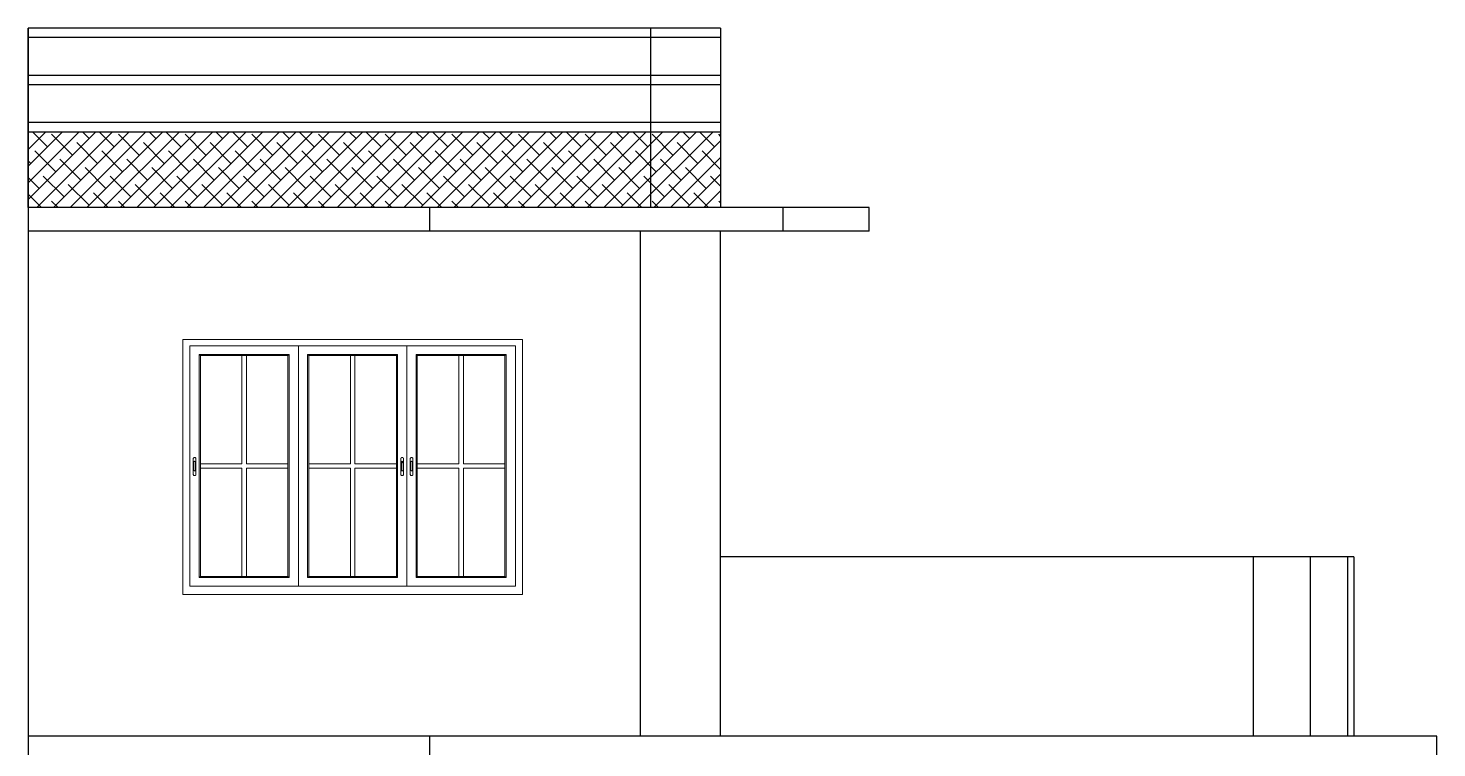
# Model space of a CAD drawing. Header units: inches. Extents: x -10117506 to -5032697, y -6529230 to -3254494.
# Drawn here: x -5045287.6 to -5044989, y -3258512.3 to -3258359.8 of the extents above; entities that cross this region are included whole.
import ezdxf

# ---------------------------------------------------------------- set-up
doc = ezdxf.new("R2010")
doc.units = ezdxf.units.IN
doc.header["$LTSCALE"] = 2
doc.header["$MEASUREMENT"] = 0
doc.layers.get('0').update_dxf_attribs({"linetype": 'CONTINUOUS'})
doc.layers.add('window', color=4, linetype='CONTINUOUS', lineweight=13)

msp = doc.modelspace()

# ---------------------------------------------------------------- hatches: boundary and pattern name
at = {"ltscale": 0.5}
h = msp.add_hatch(dxfattribs=at)
h.set_pattern_fill('ANSI38', color=256, scale=20, style=0)
h.set_pattern_definition([(45, (19253.9274, 5809.1137), (-1.767766953, 1.767766953), []), (135, (19253.9274, 5809.1137), (-5.3033008589, 1.767766953), [6.25, -3.75])])
h.paths.add_polyline_path([(-5045155.59, -3258397.8), (-5045155.59, -3258381.8), (-5045287.58, -3258381.8), (-5045287.58, -3258397.8)])
h.paths.add_polyline_path([(-5045140.8, -3258381.8), (-5045155.59, -3258381.8), (-5045155.59, -3258397.8), (-5045140.8, -3258397.8)])

# ---------------------------------------------------------------- linework, layer by layer
for p, q in [((-5045140.8, -3258359.8), (-5045287.58, -3258359.8)), ((-5045287.58, -3258397.8), (-5045287.58, -3258359.8)), ((-5045287.58, -3258397.8), (-5045287.58, -3258359.8)), ((-5045287.58, -3258359.8), (-5045287.58, -3258751.8)), ((-5045155.59, -3258397.8), (-5045155.59, -3258359.8)), ((-5045140.8, -3258359.8), (-5045140.8, -3258397.8)), ((-5045140.8, -3258361.8), (-5045287.58, -3258361.8)), ((-5045140.8, -3258369.8), (-5045287.58, -3258369.8)), ((-5045140.8, -3258371.8), (-5045287.58, -3258371.8)), ((-5045140.8, -3258379.8), (-5045287.58, -3258379.8)), ((-5045140.8, -3258381.8), (-5045287.58, -3258381.8)), ((-5045109.26, -3258397.8), (-5045287.58, -3258397.8)), ((-5045202.49, -3258397.8), (-5045202.49, -3258402.8)), ((-5045127.49, -3258402.8), (-5045127.49, -3258397.8)), ((-5045109.26, -3258402.8), (-5045109.26, -3258397.8)), ((-5045109.26, -3258402.8), (-5045287.58, -3258402.8)), ((-5045157.78, -3258509.8), (-5045157.78, -3258402.8)), ((-5045140.8, -3258509.8), (-5045140.8, -3258402.8)), ((-5045006.56, -3258471.8), (-5045140.8, -3258471.8)), ((-5045027.84, -3258509.8), (-5045027.84, -3258471.8)), ((-5045015.81, -3258471.8), (-5045015.81, -3258509.8)), ((-5045007.8, -3258509.8), (-5045007.8, -3258471.8)), ((-5045006.56, -3258471.8), (-5045006.56, -3258509.8)), ((-5045027.84, -3258509.8), (-5045287.58, -3258509.8)), ((-5045202.49, -3258509.8), (-5045202.49, -3258514.8)), ((-5044988.95, -3258509.8), (-5045027.84, -3258509.8)), ((-5044988.95, -3258514.8), (-5044988.95, -3258509.8))]:
    msp.add_line(p, q, dxfattribs=at)
at = {"layer": 'window'}
for p, q in [((-5045254.79, -3258479.8), (-5045254.79, -3258425.8)), ((-5045182.79, -3258425.8), (-5045254.79, -3258425.8)), ((-5045253.29, -3258478.02), (-5045253.29, -3258427.13)), ((-5045184.29, -3258427.13), (-5045253.29, -3258427.13)), ((-5045230.29, -3258427.13), (-5045230.29, -3258478.02)), ((-5045207.29, -3258427.13), (-5045207.29, -3258478.02)), ((-5045184.29, -3258427.13), (-5045184.29, -3258478.02)), ((-5045182.79, -3258479.8), (-5045182.79, -3258425.8)), ((-5045251.33, -3258476.22), (-5045251.33, -3258428.93)), ((-5045251.33, -3258428.93), (-5045232.26, -3258428.93)), ((-5045251.08, -3258429.16), (-5045251.33, -3258428.93)), ((-5045251.08, -3258476), (-5045251.08, -3258429.16)), ((-5045232.5, -3258429.16), (-5045251.08, -3258429.16)), ((-5045242.28, -3258429.16), (-5045242.28, -3258452.13)), ((-5045241.3, -3258429.16), (-5045241.3, -3258452.13)), ((-5045232.5, -3258429.16), (-5045232.26, -3258428.93)), ((-5045232.5, -3258429.16), (-5045232.5, -3258476)), ((-5045232.26, -3258428.93), (-5045232.26, -3258476.22)), ((-5045209.26, -3258428.93), (-5045228.33, -3258428.93)), ((-5045228.33, -3258428.93), (-5045228.33, -3258476.22)), ((-5045228.08, -3258429.16), (-5045228.33, -3258428.93)), ((-5045228.08, -3258429.16), (-5045228.08, -3258476)), ((-5045228.08, -3258429.16), (-5045209.5, -3258429.16)), ((-5045219.28, -3258429.16), (-5045219.28, -3258452.13)), ((-5045218.3, -3258429.16), (-5045218.3, -3258452.13)), ((-5045209.5, -3258429.16), (-5045209.26, -3258428.93)), ((-5045209.5, -3258476), (-5045209.5, -3258429.16)), ((-5045209.26, -3258476.22), (-5045209.26, -3258428.93)), ((-5045205.33, -3258476.22), (-5045205.33, -3258428.93)), ((-5045205.33, -3258428.93), (-5045186.26, -3258428.93)), ((-5045205.08, -3258429.16), (-5045205.33, -3258428.93)), ((-5045205.08, -3258476), (-5045205.08, -3258429.16)), ((-5045186.5, -3258429.16), (-5045205.08, -3258429.16)), ((-5045196.28, -3258429.16), (-5045196.28, -3258452.13)), ((-5045195.3, -3258429.16), (-5045195.3, -3258452.13)), ((-5045186.5, -3258429.16), (-5045186.26, -3258428.93)), ((-5045186.5, -3258429.16), (-5045186.5, -3258476)), ((-5045186.26, -3258428.93), (-5045186.26, -3258476.22)), ((-5045252.57, -3258451.01), (-5045252.56, -3258450.94)), ((-5045252.57, -3258451.01), (-5045252.56, -3258450.98)), ((-5045252.57, -3258454.4), (-5045252.57, -3258451.01)), ((-5045252.56, -3258450.94), (-5045252.54, -3258450.91)), ((-5045252.56, -3258450.98), (-5045252.56, -3258450.94)), ((-5045252.54, -3258450.91), (-5045252.52, -3258450.88)), ((-5045252.49, -3258450.85), (-5045252.52, -3258450.88)), ((-5045252.46, -3258450.83), (-5045252.49, -3258450.85)), ((-5045252.47, -3258451.68), (-5045252.48, -3258451.71)), ((-5045252.48, -3258451.71), (-5045252.48, -3258451.73)), ((-5045252.48, -3258451.73), (-5045252.48, -3258453.44)), ((-5045252.46, -3258451.66), (-5045252.47, -3258451.68)), ((-5045252.46, -3258450.83), (-5045252.42, -3258450.81)), ((-5045252.45, -3258451.64), (-5045252.46, -3258451.66)), ((-5045252.43, -3258451.62), (-5045252.45, -3258451.64)), ((-5045252.4, -3258451.61), (-5045252.43, -3258451.62)), ((-5045252.38, -3258450.8), (-5045252.42, -3258450.81)), ((-5045252.38, -3258451.6), (-5045252.4, -3258451.61)), ((-5045252.34, -3258450.79), (-5045252.38, -3258450.8)), ((-5045252.35, -3258451.59), (-5045252.38, -3258451.6)), ((-5045252.33, -3258451.58), (-5045252.35, -3258451.59)), ((-5045252.3, -3258450.79), (-5045252.34, -3258450.79)), ((-5045252.3, -3258451.58), (-5045252.33, -3258451.58)), ((-5045252.26, -3258450.79), (-5045252.3, -3258450.79)), ((-5045252.27, -3258451.58), (-5045252.3, -3258451.58)), ((-5045252.24, -3258451.59), (-5045252.27, -3258451.58)), ((-5045252.26, -3258450.79), (-5045252.21, -3258450.8)), ((-5045252.22, -3258451.6), (-5045252.24, -3258451.59)), ((-5045252.19, -3258451.61), (-5045252.22, -3258451.6)), ((-5045252.21, -3258450.8), (-5045252.18, -3258450.81)), ((-5045252.17, -3258451.62), (-5045252.19, -3258451.61)), ((-5045252.18, -3258450.81), (-5045252.14, -3258450.83)), ((-5045252.15, -3258451.64), (-5045252.17, -3258451.62)), ((-5045252.14, -3258451.66), (-5045252.15, -3258451.64)), ((-5045252.14, -3258450.83), (-5045252.11, -3258450.85)), ((-5045252.13, -3258451.68), (-5045252.14, -3258451.66)), ((-5045252.12, -3258451.71), (-5045252.13, -3258451.68)), ((-5045252.12, -3258451.73), (-5045252.12, -3258451.71)), ((-5045252.12, -3258453.44), (-5045252.12, -3258451.73)), ((-5045252.11, -3258450.85), (-5045252.08, -3258450.88)), ((-5045252.06, -3258450.91), (-5045252.08, -3258450.88)), ((-5045252.04, -3258450.94), (-5045252.06, -3258450.91)), ((-5045252.03, -3258450.98), (-5045252.04, -3258450.94)), ((-5045252.03, -3258450.98), (-5045252.03, -3258451.01)), ((-5045252.03, -3258451.01), (-5045252.03, -3258454.4)), ((-5045251.08, -3258452.13), (-5045242.28, -3258452.13)), ((-5045241.3, -3258452.13), (-5045232.5, -3258452.13)), ((-5045219.28, -3258452.13), (-5045228.08, -3258452.13)), ((-5045209.5, -3258452.13), (-5045218.3, -3258452.13)), ((-5045208.55, -3258450.94), (-5045208.56, -3258450.98)), ((-5045208.56, -3258450.98), (-5045208.56, -3258451.01)), ((-5045208.56, -3258451.01), (-5045208.56, -3258454.4)), ((-5045208.53, -3258450.91), (-5045208.55, -3258450.94)), ((-5045208.51, -3258450.88), (-5045208.53, -3258450.91)), ((-5045208.48, -3258450.85), (-5045208.51, -3258450.88)), ((-5045208.45, -3258450.83), (-5045208.48, -3258450.85)), ((-5045208.47, -3258451.71), (-5045208.46, -3258451.68)), ((-5045208.47, -3258451.73), (-5045208.47, -3258451.71)), ((-5045208.47, -3258451.98), (-5045208.47, -3258451.73)), ((-5045208.47, -3258451.95), (-5045208.46, -3258451.93)), ((-5045208.47, -3258451.98), (-5045208.47, -3258451.95)), ((-5045208.47, -3258453.44), (-5045208.47, -3258451.98)), ((-5045208.46, -3258451.68), (-5045208.45, -3258451.66)), ((-5045208.46, -3258451.93), (-5045208.45, -3258451.91)), ((-5045208.41, -3258450.81), (-5045208.45, -3258450.83)), ((-5045208.45, -3258451.66), (-5045208.44, -3258451.64)), ((-5045208.45, -3258451.91), (-5045208.44, -3258451.89)), ((-5045208.44, -3258451.64), (-5045208.42, -3258451.62)), ((-5045208.44, -3258451.89), (-5045208.42, -3258451.87)), ((-5045208.42, -3258451.62), (-5045208.4, -3258451.61)), ((-5045208.42, -3258451.87), (-5045208.4, -3258451.86)), ((-5045208.37, -3258450.8), (-5045208.41, -3258450.81)), ((-5045208.4, -3258451.61), (-5045208.37, -3258451.6)), ((-5045208.4, -3258451.86), (-5045208.37, -3258451.84)), ((-5045208.33, -3258450.79), (-5045208.37, -3258450.8)), ((-5045208.37, -3258451.6), (-5045208.35, -3258451.59)), ((-5045208.37, -3258451.84), (-5045208.35, -3258451.84)), ((-5045208.35, -3258451.59), (-5045208.32, -3258451.58)), ((-5045208.35, -3258451.84), (-5045208.32, -3258451.83)), ((-5045208.29, -3258450.79), (-5045208.33, -3258450.79)), ((-5045208.32, -3258451.58), (-5045208.29, -3258451.58)), ((-5045208.32, -3258451.83), (-5045208.29, -3258451.83)), ((-5045208.25, -3258450.79), (-5045208.29, -3258450.79)), ((-5045208.29, -3258451.58), (-5045208.26, -3258451.58)), ((-5045208.29, -3258451.83), (-5045208.26, -3258451.83)), ((-5045208.26, -3258451.58), (-5045208.23, -3258451.59)), ((-5045208.26, -3258451.83), (-5045208.23, -3258451.84)), ((-5045208.21, -3258450.8), (-5045208.25, -3258450.79)), ((-5045208.23, -3258451.59), (-5045208.21, -3258451.6)), ((-5045208.23, -3258451.84), (-5045208.21, -3258451.84)), ((-5045208.17, -3258450.81), (-5045208.21, -3258450.8)), ((-5045208.21, -3258451.6), (-5045208.18, -3258451.61)), ((-5045208.21, -3258451.84), (-5045208.18, -3258451.86)), ((-5045208.18, -3258451.61), (-5045208.16, -3258451.62)), ((-5045208.18, -3258451.86), (-5045208.16, -3258451.87)), ((-5045208.13, -3258450.83), (-5045208.17, -3258450.81)), ((-5045208.16, -3258451.62), (-5045208.14, -3258451.64)), ((-5045208.16, -3258451.87), (-5045208.14, -3258451.89)), ((-5045208.14, -3258451.64), (-5045208.13, -3258451.66)), ((-5045208.14, -3258451.89), (-5045208.13, -3258451.91)), ((-5045208.1, -3258450.85), (-5045208.13, -3258450.83)), ((-5045208.13, -3258451.66), (-5045208.12, -3258451.68)), ((-5045208.13, -3258451.91), (-5045208.12, -3258451.93)), ((-5045208.12, -3258451.68), (-5045208.11, -3258451.71)), ((-5045208.12, -3258451.93), (-5045208.11, -3258451.95)), ((-5045208.11, -3258451.71), (-5045208.11, -3258451.73)), ((-5045208.11, -3258453.44), (-5045208.11, -3258451.73)), ((-5045208.11, -3258451.95), (-5045208.11, -3258451.98)), ((-5045208.07, -3258450.88), (-5045208.1, -3258450.85)), ((-5045208.05, -3258450.91), (-5045208.07, -3258450.88)), ((-5045208.03, -3258450.94), (-5045208.05, -3258450.91)), ((-5045208.02, -3258450.98), (-5045208.03, -3258450.94)), ((-5045208.02, -3258451.01), (-5045208.03, -3258450.94)), ((-5045208.02, -3258451.01), (-5045208.02, -3258450.98)), ((-5045208.02, -3258454.4), (-5045208.02, -3258451.01)), ((-5045206.57, -3258451.01), (-5045206.56, -3258450.94)), ((-5045206.57, -3258451.01), (-5045206.56, -3258450.98)), ((-5045206.57, -3258454.4), (-5045206.57, -3258451.01)), ((-5045206.56, -3258450.94), (-5045206.54, -3258450.91)), ((-5045206.56, -3258450.98), (-5045206.56, -3258450.94)), ((-5045206.54, -3258450.91), (-5045206.52, -3258450.88)), ((-5045206.49, -3258450.85), (-5045206.52, -3258450.88)), ((-5045206.46, -3258450.83), (-5045206.49, -3258450.85)), ((-5045206.47, -3258451.68), (-5045206.48, -3258451.71)), ((-5045206.48, -3258451.71), (-5045206.48, -3258451.73)), ((-5045206.48, -3258451.73), (-5045206.48, -3258453.44)), ((-5045206.46, -3258451.66), (-5045206.47, -3258451.68)), ((-5045206.46, -3258450.83), (-5045206.42, -3258450.81)), ((-5045206.45, -3258451.64), (-5045206.46, -3258451.66)), ((-5045206.43, -3258451.62), (-5045206.45, -3258451.64)), ((-5045206.4, -3258451.61), (-5045206.43, -3258451.62)), ((-5045206.38, -3258450.8), (-5045206.42, -3258450.81)), ((-5045206.38, -3258451.6), (-5045206.4, -3258451.61)), ((-5045206.34, -3258450.79), (-5045206.38, -3258450.8)), ((-5045206.35, -3258451.59), (-5045206.38, -3258451.6)), ((-5045206.33, -3258451.58), (-5045206.35, -3258451.59)), ((-5045206.3, -3258450.79), (-5045206.34, -3258450.79)), ((-5045206.3, -3258451.58), (-5045206.33, -3258451.58)), ((-5045206.26, -3258450.79), (-5045206.3, -3258450.79)), ((-5045206.27, -3258451.58), (-5045206.3, -3258451.58)), ((-5045206.24, -3258451.59), (-5045206.27, -3258451.58)), ((-5045206.26, -3258450.79), (-5045206.21, -3258450.8)), ((-5045206.22, -3258451.6), (-5045206.24, -3258451.59)), ((-5045206.19, -3258451.61), (-5045206.22, -3258451.6)), ((-5045206.21, -3258450.8), (-5045206.18, -3258450.81)), ((-5045206.17, -3258451.62), (-5045206.19, -3258451.61)), ((-5045206.18, -3258450.81), (-5045206.14, -3258450.83)), ((-5045206.15, -3258451.64), (-5045206.17, -3258451.62)), ((-5045206.14, -3258451.66), (-5045206.15, -3258451.64)), ((-5045206.14, -3258450.83), (-5045206.11, -3258450.85)), ((-5045206.13, -3258451.68), (-5045206.14, -3258451.66)), ((-5045206.12, -3258451.71), (-5045206.13, -3258451.68)), ((-5045206.12, -3258451.73), (-5045206.12, -3258451.71)), ((-5045206.12, -3258453.44), (-5045206.12, -3258451.73)), ((-5045206.11, -3258450.85), (-5045206.08, -3258450.88)), ((-5045206.06, -3258450.91), (-5045206.08, -3258450.88)), ((-5045206.04, -3258450.94), (-5045206.06, -3258450.91)), ((-5045206.03, -3258450.98), (-5045206.04, -3258450.94)), ((-5045206.03, -3258450.98), (-5045206.03, -3258451.01)), ((-5045206.03, -3258451.01), (-5045206.03, -3258454.4)), ((-5045205.08, -3258452.13), (-5045196.28, -3258452.13)), ((-5045195.3, -3258452.13), (-5045186.5, -3258452.13)), ((-5045252.56, -3258454.44), (-5045252.57, -3258454.4)), ((-5045252.56, -3258454.47), (-5045252.56, -3258454.44)), ((-5045252.56, -3258454.47), (-5045252.54, -3258454.5)), ((-5045252.54, -3258454.5), (-5045252.52, -3258454.53)), ((-5045252.52, -3258454.53), (-5045252.49, -3258454.56)), ((-5045252.46, -3258454.58), (-5045252.49, -3258454.56)), ((-5045252.48, -3258453.46), (-5045252.48, -3258453.44)), ((-5045252.47, -3258453.48), (-5045252.48, -3258453.46)), ((-5045252.46, -3258453.5), (-5045252.47, -3258453.48)), ((-5045252.45, -3258453.52), (-5045252.46, -3258453.5)), ((-5045252.42, -3258454.6), (-5045252.46, -3258454.58)), ((-5045252.43, -3258453.54), (-5045252.45, -3258453.52)), ((-5045252.4, -3258453.56), (-5045252.43, -3258453.54)), ((-5045252.42, -3258454.6), (-5045252.38, -3258454.61)), ((-5045252.38, -3258453.57), (-5045252.4, -3258453.56)), ((-5045252.35, -3258453.58), (-5045252.38, -3258453.57)), ((-5045252.34, -3258454.62), (-5045252.38, -3258454.61)), ((-5045252.33, -3258453.58), (-5045252.35, -3258453.58)), ((-5045252.3, -3258454.62), (-5045252.34, -3258454.62)), ((-5045252.3, -3258453.58), (-5045252.33, -3258453.58)), ((-5045252.27, -3258453.58), (-5045252.3, -3258453.58)), ((-5045252.3, -3258454.62), (-5045252.26, -3258454.62)), ((-5045252.24, -3258453.58), (-5045252.27, -3258453.58)), ((-5045252.26, -3258454.62), (-5045252.21, -3258454.61)), ((-5045252.22, -3258453.57), (-5045252.24, -3258453.58)), ((-5045252.19, -3258453.56), (-5045252.22, -3258453.57)), ((-5045252.18, -3258454.6), (-5045252.21, -3258454.61)), ((-5045252.17, -3258453.54), (-5045252.19, -3258453.56)), ((-5045252.14, -3258454.58), (-5045252.18, -3258454.6)), ((-5045252.15, -3258453.52), (-5045252.17, -3258453.54)), ((-5045252.14, -3258453.5), (-5045252.15, -3258453.52)), ((-5045252.13, -3258453.48), (-5045252.14, -3258453.5)), ((-5045252.14, -3258454.58), (-5045252.11, -3258454.56)), ((-5045252.12, -3258453.46), (-5045252.13, -3258453.48)), ((-5045252.12, -3258453.44), (-5045252.12, -3258453.46)), ((-5045252.11, -3258454.56), (-5045252.08, -3258454.53)), ((-5045252.08, -3258454.53), (-5045252.06, -3258454.5)), ((-5045252.04, -3258454.47), (-5045252.06, -3258454.5)), ((-5045252.03, -3258454.4), (-5045252.04, -3258454.47)), ((-5045252.03, -3258454.44), (-5045252.04, -3258454.47)), ((-5045252.03, -3258454.44), (-5045252.03, -3258454.4)), ((-5045251.08, -3258453.03), (-5045242.28, -3258453.03)), ((-5045242.28, -3258453.03), (-5045242.28, -3258476)), ((-5045241.3, -3258453.03), (-5045232.5, -3258453.03)), ((-5045241.3, -3258453.03), (-5045241.3, -3258476)), ((-5045219.28, -3258453.03), (-5045228.08, -3258453.03)), ((-5045219.28, -3258453.03), (-5045219.28, -3258476)), ((-5045218.3, -3258453.03), (-5045218.3, -3258476)), ((-5045209.5, -3258453.03), (-5045218.3, -3258453.03)), ((-5045208.56, -3258454.44), (-5045208.56, -3258454.4)), ((-5045208.56, -3258454.4), (-5045208.55, -3258454.47)), ((-5045208.56, -3258454.44), (-5045208.55, -3258454.47)), ((-5045208.55, -3258454.47), (-5045208.53, -3258454.5)), ((-5045208.53, -3258454.5), (-5045208.51, -3258454.53)), ((-5045208.51, -3258454.53), (-5045208.48, -3258454.56)), ((-5045208.48, -3258454.56), (-5045208.45, -3258454.58)), ((-5045208.47, -3258453.44), (-5045208.47, -3258453.46)), ((-5045208.47, -3258453.46), (-5045208.46, -3258453.48)), ((-5045208.46, -3258453.48), (-5045208.45, -3258453.5)), ((-5045208.45, -3258453.5), (-5045208.44, -3258453.52)), ((-5045208.45, -3258454.58), (-5045208.41, -3258454.6)), ((-5045208.44, -3258453.52), (-5045208.42, -3258453.54)), ((-5045208.42, -3258453.54), (-5045208.4, -3258453.56)), ((-5045208.41, -3258454.6), (-5045208.37, -3258454.61)), ((-5045208.4, -3258453.56), (-5045208.37, -3258453.57)), ((-5045208.37, -3258453.57), (-5045208.35, -3258453.58)), ((-5045208.37, -3258454.61), (-5045208.33, -3258454.62)), ((-5045208.35, -3258453.58), (-5045208.32, -3258453.58)), ((-5045208.33, -3258454.62), (-5045208.29, -3258454.62)), ((-5045208.32, -3258453.58), (-5045208.29, -3258453.58)), ((-5045208.29, -3258453.58), (-5045208.26, -3258453.58)), ((-5045208.29, -3258454.62), (-5045208.25, -3258454.62)), ((-5045208.26, -3258453.58), (-5045208.23, -3258453.58)), ((-5045208.25, -3258454.62), (-5045208.21, -3258454.61)), ((-5045208.23, -3258453.58), (-5045208.21, -3258453.57)), ((-5045208.21, -3258453.57), (-5045208.18, -3258453.56)), ((-5045208.21, -3258454.61), (-5045208.17, -3258454.6)), ((-5045208.18, -3258453.56), (-5045208.16, -3258453.54)), ((-5045208.17, -3258454.6), (-5045208.13, -3258454.58)), ((-5045208.16, -3258453.54), (-5045208.14, -3258453.52)), ((-5045208.14, -3258453.52), (-5045208.13, -3258453.5)), ((-5045208.13, -3258453.5), (-5045208.12, -3258453.48)), ((-5045208.13, -3258454.58), (-5045208.1, -3258454.56)), ((-5045208.12, -3258453.48), (-5045208.11, -3258453.46)), ((-5045208.11, -3258453.46), (-5045208.11, -3258453.44)), ((-5045208.1, -3258454.56), (-5045208.07, -3258454.53)), ((-5045208.07, -3258454.53), (-5045208.05, -3258454.5)), ((-5045208.05, -3258454.5), (-5045208.03, -3258454.47)), ((-5045208.03, -3258454.47), (-5045208.02, -3258454.44)), ((-5045208.02, -3258454.44), (-5045208.02, -3258454.4)), ((-5045206.56, -3258454.44), (-5045206.57, -3258454.4)), ((-5045206.56, -3258454.47), (-5045206.56, -3258454.44)), ((-5045206.56, -3258454.47), (-5045206.54, -3258454.5)), ((-5045206.54, -3258454.5), (-5045206.52, -3258454.53)), ((-5045206.52, -3258454.53), (-5045206.49, -3258454.56)), ((-5045206.46, -3258454.58), (-5045206.49, -3258454.56)), ((-5045206.48, -3258453.46), (-5045206.48, -3258453.44)), ((-5045206.47, -3258453.48), (-5045206.48, -3258453.46)), ((-5045206.46, -3258453.5), (-5045206.47, -3258453.48)), ((-5045206.45, -3258453.52), (-5045206.46, -3258453.5)), ((-5045206.42, -3258454.6), (-5045206.46, -3258454.58)), ((-5045206.43, -3258453.54), (-5045206.45, -3258453.52)), ((-5045206.4, -3258453.56), (-5045206.43, -3258453.54)), ((-5045206.42, -3258454.6), (-5045206.38, -3258454.61)), ((-5045206.38, -3258453.57), (-5045206.4, -3258453.56)), ((-5045206.35, -3258453.58), (-5045206.38, -3258453.57)), ((-5045206.34, -3258454.62), (-5045206.38, -3258454.61)), ((-5045206.33, -3258453.58), (-5045206.35, -3258453.58)), ((-5045206.3, -3258454.62), (-5045206.34, -3258454.62)), ((-5045206.3, -3258453.58), (-5045206.33, -3258453.58)), ((-5045206.27, -3258453.58), (-5045206.3, -3258453.58)), ((-5045206.3, -3258454.62), (-5045206.26, -3258454.62)), ((-5045206.24, -3258453.58), (-5045206.27, -3258453.58)), ((-5045206.26, -3258454.62), (-5045206.21, -3258454.61)), ((-5045206.22, -3258453.57), (-5045206.24, -3258453.58)), ((-5045206.19, -3258453.56), (-5045206.22, -3258453.57)), ((-5045206.18, -3258454.6), (-5045206.21, -3258454.61)), ((-5045206.17, -3258453.54), (-5045206.19, -3258453.56)), ((-5045206.14, -3258454.58), (-5045206.18, -3258454.6)), ((-5045206.15, -3258453.52), (-5045206.17, -3258453.54)), ((-5045206.14, -3258453.5), (-5045206.15, -3258453.52)), ((-5045206.13, -3258453.48), (-5045206.14, -3258453.5)), ((-5045206.14, -3258454.58), (-5045206.11, -3258454.56)), ((-5045206.12, -3258453.46), (-5045206.13, -3258453.48)), ((-5045206.12, -3258453.44), (-5045206.12, -3258453.46)), ((-5045206.11, -3258454.56), (-5045206.08, -3258454.53)), ((-5045206.08, -3258454.53), (-5045206.06, -3258454.5)), ((-5045206.04, -3258454.47), (-5045206.06, -3258454.5)), ((-5045206.03, -3258454.4), (-5045206.04, -3258454.47)), ((-5045206.03, -3258454.44), (-5045206.04, -3258454.47)), ((-5045206.03, -3258454.44), (-5045206.03, -3258454.4)), ((-5045205.08, -3258453.03), (-5045196.28, -3258453.03)), ((-5045196.28, -3258453.03), (-5045196.28, -3258476)), ((-5045195.3, -3258453.03), (-5045186.5, -3258453.03)), ((-5045195.3, -3258453.03), (-5045195.3, -3258476)), ((-5045251.33, -3258476.22), (-5045251.08, -3258476)), ((-5045232.26, -3258476.22), (-5045251.33, -3258476.22)), ((-5045232.5, -3258476), (-5045251.08, -3258476)), ((-5045232.5, -3258476), (-5045232.26, -3258476.22)), ((-5045228.08, -3258476), (-5045228.33, -3258476.22)), ((-5045228.33, -3258476.22), (-5045209.26, -3258476.22)), ((-5045228.08, -3258476), (-5045209.5, -3258476)), ((-5045209.26, -3258476.22), (-5045209.5, -3258476)), ((-5045205.33, -3258476.22), (-5045205.08, -3258476)), ((-5045186.26, -3258476.22), (-5045205.33, -3258476.22)), ((-5045186.5, -3258476), (-5045205.08, -3258476)), ((-5045186.5, -3258476), (-5045186.26, -3258476.22)), ((-5045253.29, -3258478.02), (-5045230.29, -3258478.02)), ((-5045207.29, -3258478.02), (-5045230.29, -3258478.02)), ((-5045207.29, -3258478.02), (-5045184.29, -3258478.02)), ((-5045182.79, -3258479.8), (-5045254.79, -3258479.8))]:
    msp.add_line(p, q, dxfattribs=at)

doc.saveas('drawing.dxf')
